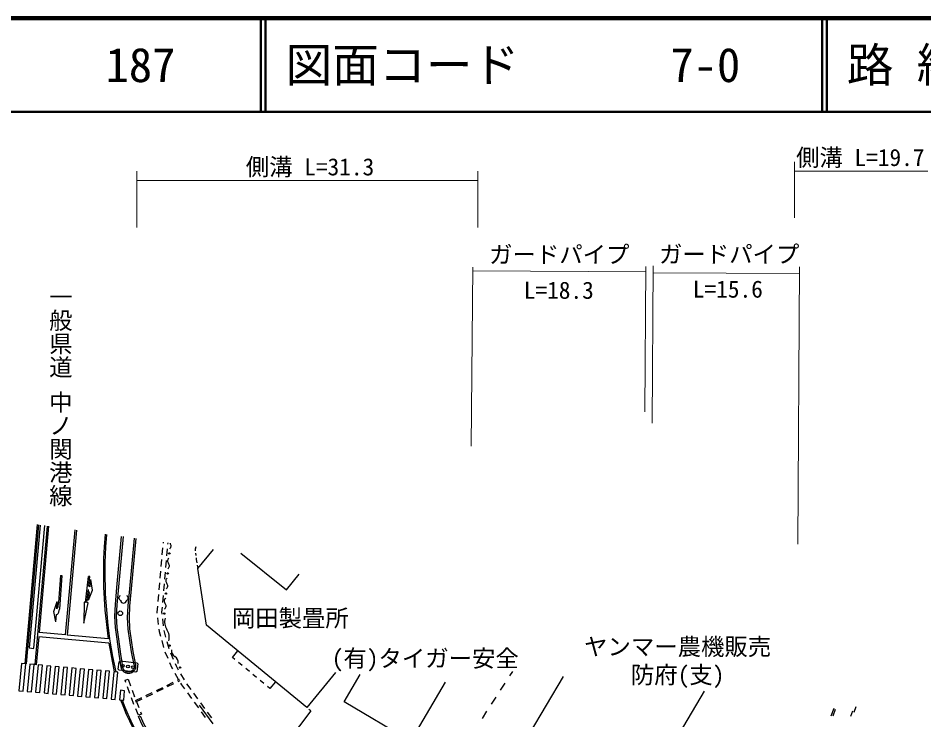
# Model space of a CAD drawing. Units: millimetres, scale not verified. Extents: x 40000 to 680000, y 20000 to 380000.
# Drawn here: x 91802 to 188628, y 305015 to 380000 of the extents above; entities that cross this region are included whole.
import ezdxf
from ezdxf.enums import TextEntityAlignment as Align

# ---------------------------------------------------------------- set-up
doc = ezdxf.new("R2010")
doc.units = ezdxf.units.MM
doc.header["$LTSCALE"] = 1000
for name, color, linetype, lineweight in [('M-BGD', 7, 'Continuous', 25), ('M-BGD-EXST', 7, 'Continuous', 25), ('M-STR-HTXT', 7, 'Continuous', 13), ('M-STR-STRC', 7, 'Continuous', 25), ('M-STR-STRD', 7, 'Continuous', 25), ('M-TTL', 2, 'Continuous', 140), ('M-TTL-LINE', 7, 'Continuous', 50), ('M-TTL-TXT', 7, 'Continuous', 13)]:
    doc.layers.add(name, color=color, linetype=linetype, lineweight=lineweight)
doc.layers.add('M-BMK-HTXT', color=7, linetype='Continuous')
doc.styles.add('@ＭＳ ゴシック', font='')
doc.styles.add('ＭＳ ゴシック', font='')
doc.styles.get('@ＭＳ ゴシック').set_extended_font_data('@MS Gothic')
doc.styles.get('ＭＳ ゴシック').set_extended_font_data('MS Gothic')

msp = doc.modelspace()

# ---------------------------------------------------------------- linework, layer by layer
at = {"layer": 'M-BGD'}
for p, q in [((102363, 319149), (102867, 324614)), ((104382, 324402), (103879, 319001)), ((107248, 323403), (107181, 322656)), ((107301, 323992), (107293, 323901)), ((107796, 323923), (107784, 323785)), ((110816, 323499), (110718, 323268)), ((107740, 323287), (107673, 322540)), ((110718, 323268), (110738, 323083)), ((110765, 322834), (110791, 322586)), ((107137, 322158), (107070, 321411)), ((107628, 322042), (107562, 321295)), ((110818, 322337), (110838, 322152)), ((110838, 322152), (110901, 321787)), ((110944, 321541), (111007, 321177)), ((107026, 320913), (106959, 320166)), ((107517, 320797), (107451, 320050)), ((106915, 319668), (106848, 318921)), ((107406, 319552), (107339, 318805)), ((106804, 318423), (106737, 317676)), ((107295, 318307), (107228, 317560)), ((106693, 317178), (106634, 316521)), ((107184, 317062), (107136, 316527)), ((106634, 316521), (106645, 316431)), ((106703, 315934), (106790, 315189)), ((107136, 316527), (107161, 316315)), ((107219, 315819), (107307, 315074)), ((106848, 314693), (106875, 314460)), ((106875, 314460), (107013, 313963)), ((107365, 314577), (107367, 314556)), ((107367, 314556), (107563, 313854)), ((107148, 313482), (107349, 312759)), ((107697, 313372), (107898, 312650)), ((107502, 312284), (107799, 311595)), ((108087, 312187), (108384, 311499)), ((114707, 311683), (115284, 312390)), ((107997, 311136), (108246, 310558)), ((108582, 311040), (108694, 310781)), ((114980, 311458), (114707, 311683)), ((115751, 310822), (115366, 311140)), ((108246, 310558), (108306, 310454)), ((108555, 310020), (108928, 309369)), ((108694, 310781), (108927, 310375)), ((109176, 309941), (109549, 309291)), ((116523, 310186), (116137, 310504)), ((117295, 309550), (116909, 309868)), ((144357, 309709), (144671, 310196)), ((103242, 309242), (103572, 309358)), ((103323, 309014), (103242, 309242)), ((103572, 309358), (103823, 308652)), ((107716, 308705), (108392, 309030)), ((107781, 308570), (108457, 308894)), ((108843, 309246), (109061, 309350)), ((108908, 309111), (109126, 309215)), ((109177, 308936), (109285, 308748)), ((118066, 308914), (117681, 309232)), ((119309, 309086), (118725, 308371)), ((143380, 308197), (143869, 308953)), ((146470, 303533), (150107, 309639)), ((103741, 307836), (103490, 308542)), ((103990, 308180), (104235, 307489)), ((105462, 307625), (106138, 307949)), ((106589, 308165), (107265, 308489)), ((106654, 308030), (107330, 308354)), ((109285, 308748), (109598, 308316)), ((109815, 308868), (110256, 308261)), ((109892, 307912), (110333, 307305)), ((118725, 308371), (118452, 308596)), ((158281, 296496), (165190, 308092)), ((104189, 306669), (103908, 307364)), ((104235, 307489), (104230, 307502)), ((104230, 307502), (104230, 307501)), ((104335, 307084), (105011, 307408)), ((104399, 306949), (105076, 307273)), ((104417, 307038), (104698, 306342)), ((105527, 307489), (106203, 307814)), ((110550, 307857), (110991, 307250)), ((142403, 306685), (142892, 307441)), ((104656, 305510), (104376, 306205)), ((110627, 306901), (111068, 306294)), ((111142, 306584), (112632, 304577)), ((111284, 306846), (111725, 306239)), ((123086, 305981), (119027, 300650)), ((123086, 305981), (122887, 306132)), ((178992, 306240), (178685, 305394)), ((179160, 306116), (178904, 305411)), ((180815, 305399), (181032, 305998)), ((181191, 305847), (181403, 306431)), ((104981, 305640), (104656, 305510)), ((104885, 305878), (104981, 305640)), ((111361, 305889), (111802, 305282)), ((112019, 305834), (112460, 305227)), ((141427, 305173), (141915, 305929))]:
    msp.add_line(p, q, dxfattribs=at)
for points in [[(103019, 324593), (102358, 317323), (102294, 316085), (102359, 314884), (102523, 313648), (102740, 312053), (102977, 310671)], [(104200, 310887), (103914, 312303), (103567, 314723), (103506, 315950), (103571, 317192), (103729, 319015), (104233, 324423)], [(125734, 310085), (122672, 306342), (111941, 315119), (111007, 321177), (112688, 323236)], [(115593, 322829), (120492, 318900), (121842, 320578)], [(102832, 310628), (102591, 312031), (102375, 313629), (102210, 314870), (102144, 316085), (102208, 317334), (102363, 319149)], [(103879, 319001), (103721, 317181), (103656, 315950), (103716, 314737), (104062, 312328), (104351, 310898)], [(104351, 310898), (104359, 310848), (104364, 310798), (104366, 310749), (104364, 310699), (104360, 310649), (104352, 310600), (104340, 310551), (104326, 310503), (104309, 310456), (104288, 310410), (104265, 310366), (104239, 310324), (104211, 310282), (104179, 310244), (104145, 310207), (104108, 310172), (104071, 310140), (104030, 310111), (103988, 310084), (103945, 310059), (103899, 310038), (103852, 310020), (103805, 310005), (103756, 309993), (103707, 309984), (103657, 309979), (103608, 309976), (103557, 309977), (103507, 309981), (103459, 309988), (103409, 309998), (103361, 310012), (103314, 310029), (103268, 310048), (103224, 310071), (103180, 310097), (103139, 310125), (103100, 310156), (103063, 310189), (103027, 310224), (102994, 310262), (102964, 310302), (102937, 310343), (102912, 310387), (102890, 310432), (102871, 310478), (102856, 310525), (102843, 310574), (102832, 310623), (102832, 310628)], [(104200, 310887), (104209, 310838), (104214, 310788), (104215, 310739), (104212, 310689), (104204, 310639), (104193, 310590), (104179, 310543), (104159, 310497), (104137, 310452), (104112, 310409), (104082, 310369), (104049, 310331), (104014, 310295), (103976, 310262), (103935, 310234), (103892, 310208), (103848, 310185), (103801, 310167), (103754, 310152), (103705, 310142), (103656, 310134), (103606, 310131), (103555, 310132), (103506, 310137), (103457, 310146), (103408, 310159), (103361, 310176), (103316, 310196), (103272, 310220), (103230, 310248), (103191, 310279), (103154, 310312), (103120, 310349), (103089, 310388), (103062, 310430), (103037, 310474), (103017, 310520), (103000, 310566), (102988, 310615), (102978, 310663), (102977, 310671)], [(137464, 309048), (133760, 302757), (126657, 306939), (128372, 309852)]]:
    msp.add_lwpolyline(points, dxfattribs=at)
msp.add_lwpolyline([(105795, 303209), (105489, 303722), (105186, 304263), (104907, 304806), (104657, 305375), (104841, 305455), (105087, 304892), (105363, 304358), (105662, 303823), (105967, 303311)], close=True, dxfattribs=at)
for centre, radius in [((107966, 322801), 75), ((107786, 320660), 75), ((107605, 318518), 75), ((102723, 316400), 250), ((107425, 316376), 75), ((107425, 316376), 75), ((107994, 312958), 75), ((107994, 312958), 75), ((109124, 310604), 75)]:
    msp.add_circle(centre, radius, dxfattribs=at)
for centre, radius, start, end in [((107765, 323608), 393, 308.15508, 42.21232), ((108347, 324136), 393, 219.1027, 222.21232), ((108167, 321994), 393, 128.15508, 222.21232), ((107585, 321467), 393, 308.15508, 42.21232), ((107986, 319853), 393, 128.15508, 222.21232), ((107405, 319325), 393, 308.15508, 42.21232), ((107806, 317711), 393, 128.15508, 222.21232), ((107224, 317183), 393, 308.15508, 42.21232), ((109045, 315515), 1582, 166.52668, 212.38627), ((106374, 313820), 1582, 346.52668, 32.38627), ((108913, 312398), 712, 171.15442, 240.11818), ((108204, 311164), 712, 351.15442, 60.11818)]:
    msp.add_arc(centre, radius, start, end, dxfattribs=at)
at = {"layer": 'M-BGD-EXST'}
for p, q in [((102503, 310432), (102598, 311226)), ((102598, 311226), (102709, 311314)), ((102709, 311314), (104496, 311101)), ((104584, 310990), (104489, 310195)), ((104496, 311101), (104584, 310990)), ((102590, 310321), (102503, 310432)), ((104378, 310108), (102590, 310321)), ((104489, 310195), (104378, 310108))]:
    msp.add_line(p, q, dxfattribs=at)
for centre in [(102997, 310776), (103543, 310711), (104089, 310646)]:
    msp.add_circle(centre, 150, dxfattribs=at)
for centre, radius, start, end in [((102840, 318040), 268, 116.08697, 255.3341), ((103073, 317781), 300, 179.99994, 359.99994), ((103305, 318040), 268, 284.66578, 63.91291)]:
    msp.add_arc(centre, radius, start, end, dxfattribs=at)
at = {"layer": 'M-STR-HTXT'}
for p, q in [((174780, 358644), (174780, 364644)), ((104489, 357644), (104489, 363644)), ((140933, 357644), (140933, 363644)), ((174780, 363644), (189037, 363644)), ((104489, 362644), (140933, 362644)), ((158892, 353443), (158791, 337933)), ((159685, 353522), (159596, 336728)), ((175146, 323784), (175317, 353441)), ((140236, 334254), (140412, 353377)), ((158888, 352893), (140408, 352990)), ((159681, 352788), (175313, 352701))]:
    msp.add_line(p, q, dxfattribs=at)
at = {"layer": 'M-STR-STRC'}
for p, q in [((93837, 325882), (92504, 311017)), ((93985, 325861), (92654, 311004)), ((94913, 325731), (93589, 310920)), ((95062, 325710), (94045, 314342)), ((96884, 314088), (97887, 325313)), ((98036, 325292), (97033, 314074)), ((101110, 324861), (100988, 323498)), ((101259, 324840), (101138, 323488)), ((96321, 320459), (96135, 317565)), ((96471, 320449), (96240, 316856)), ((96321, 320459), (96471, 320449)), ((98999, 317560), (99323, 320341)), ((99472, 320324), (99323, 320341)), ((99356, 319330), (99472, 320324)), ((99494, 319214), (99587, 320008)), ((99757, 318881), (99587, 320008)), ((99148, 317543), (99310, 318933)), ((99340, 318692), (99310, 318933)), ((99331, 317823), (99757, 318881)), ((99331, 317823), (99424, 318618)), ((99424, 318618), (99340, 318692)), ((99358, 319307), (99356, 319330)), ((99494, 319214), (99358, 319307)), ((95622, 316595), (95992, 317674)), ((95941, 316876), (95992, 317674)), ((95941, 316876), (96069, 317110)), ((96069, 317110), (96135, 317565)), ((96172, 316536), (96240, 316856)), ((98850, 317577), (98818, 315366)), ((98818, 315366), (99297, 317525)), ((98999, 317560), (98850, 317577)), ((99297, 317525), (99148, 317543)), ((95851, 315478), (95622, 316595)), ((95851, 315478), (95902, 316277)), ((95902, 316277), (96002, 316303)), ((96002, 316303), (96096, 316393)), ((96096, 316393), (96172, 316536)), ((94005, 313894), (93738, 310906)), ((101503, 313221), (94005, 313894)), ((96884, 314088), (94045, 314342)), ((101435, 313679), (97033, 314074)), ((93738, 310906), (93589, 310920)), ((103187, 308133), (102739, 308175))]:
    msp.add_line(p, q, dxfattribs=at)
for points in [[(92167, 311047), (91885, 308132), (92333, 308090), (92615, 311007)], [(93063, 310967), (92781, 308052), (93229, 308010), (93511, 310927)], [(93960, 310886), (93678, 307971), (94126, 307930), (94408, 310846)], [(94856, 310806), (94574, 307891), (95022, 307849), (95304, 310766)], [(95752, 310725), (95471, 307810), (95919, 307769), (96201, 310685)], [(96649, 310645), (96367, 307730), (96815, 307688), (97097, 310605)], [(97545, 310560), (97263, 307645), (97711, 307603), (97993, 310519)], [(98441, 310475), (98159, 307559), (98607, 307518), (98889, 310434)], [(99337, 310389), (99055, 307474), (99503, 307433), (99785, 310349)], [(100234, 310323), (99953, 307408), (100401, 307366), (100683, 310283)], [(101131, 310243), (100849, 307327), (101297, 307286), (101579, 310202)], [(102027, 310156), (101745, 307241), (102193, 307199), (102475, 310116)]]:
    msp.add_lwpolyline(points, close=True, dxfattribs=at)
msp.add_lwpolyline([(102739, 308175), (102641, 307154), (103089, 307112), (103187, 308133)], dxfattribs=at)
for centre, radius, start, end in [((150491, 320829), 49575, 176.91312, 188.29189), ((150491, 320829), 49425, 176.91621, 192.49293), ((150491, 320829), 49575, 188.82718, 192.43787), ((130984, 317706), 30139, 200.51516, 225.21487), ((130984, 317706), 29989, 200.6539, 225.19125)]:
    msp.add_arc(centre, radius, start, end, dxfattribs=at)
at = {"layer": 'M-STR-STRD'}
for p, q in [((94159, 325836), (92982, 312703)), ((93481, 312664), (94655, 325767)), ((92982, 312703), (93480, 312658))]:
    msp.add_line(p, q, dxfattribs=at)
at = {"layer": 'M-TTL'}
msp.add_line((680000, 380000), (40000, 380000), dxfattribs=at)
at = {"layer": 'M-TTL-LINE'}
for p, q in [((117750, 380000), (117750, 370000)), ((118250, 380000), (118250, 370000)), ((177750, 380000), (177750, 370000)), ((178250, 380000), (178250, 370000)), ((40000, 370000), (680000, 370000))]:
    msp.add_line(p, q, dxfattribs=at)

# ---------------------------------------------------------------- texts
at = {"layer": 'M-BMK-HTXT', "style": '@ＭＳ ゴシック'}
msp.add_text('一般県道 中ノ関港線', height=1833, rotation=270, dxfattribs=at).set_placement((96336, 339601), align=Align.MIDDLE_CENTER)
at = {"layer": 'M-BMK-HTXT', "style": 'ＭＳ ゴシック'}
for s, p in [('岡田製畳所', (120897, 315890)), ('ヤンマー農機販売', (162306, 312839)), ('(有)タイガー安全', (135326, 311592)), ('防府(支)', (162306, 309825))]:
    msp.add_text(s, height=1833, dxfattribs=at).set_placement(p, align=Align.MIDDLE_CENTER)
at = {"layer": 'M-STR-HTXT', "style": 'ＭＳ ゴシック'}
for s, p in [('側溝 L=19.7', (181830, 363644)), ('側溝 L=31.3', (123006, 362644))]:
    msp.add_text(s, height=1833, dxfattribs=at).set_placement(p, align=Align.BOTTOM_CENTER)
for s, p in [('ガードパイプ', (149651, 354741)), ('ガードパイプ', (167813, 354772)), ('L=18.3', (149600, 350927)), ('L=15.6', (167672, 351046))]:
    msp.add_text(s, height=1833, dxfattribs=at).set_placement(p, align=Align.MIDDLE_CENTER)
at = {"layer": 'M-TTL-TXT', "style": 'ＭＳ ゴシック'}
for s, p in [('187', (101142, 375000)), ('図面コード', (120380, 375000)), ('7-0', (161521, 375000)), ('路 線 名', (180380, 375000))]:
    msp.add_text(s, height=3666, dxfattribs=at).set_placement(p, align=Align.MIDDLE_LEFT)

doc.saveas('drawing.dxf')
